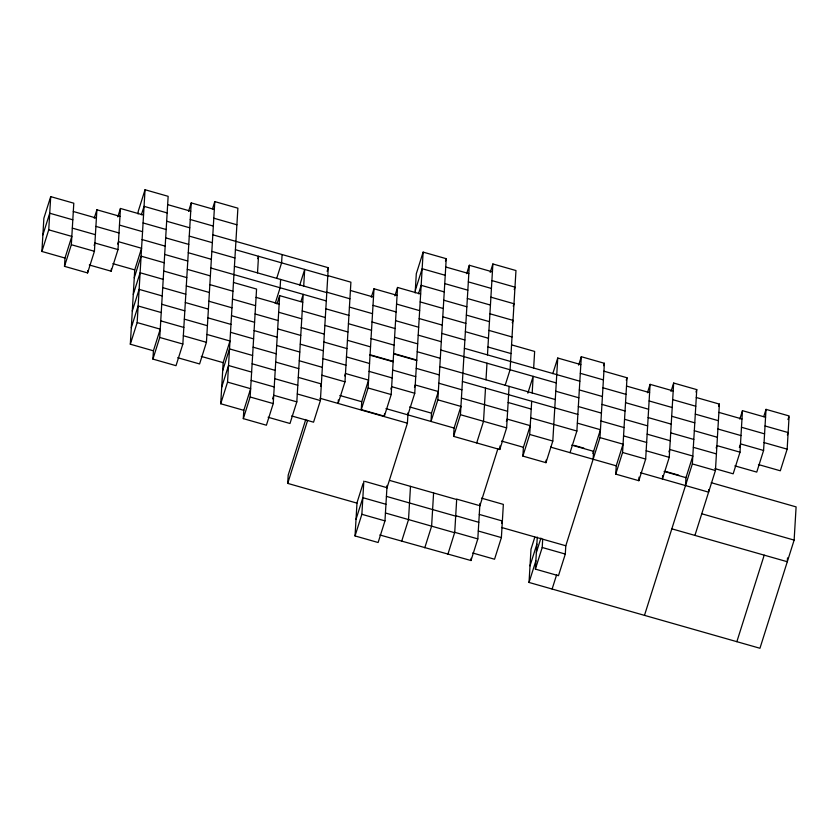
<?xml version="1.0" encoding="UTF-8"?>
<svg xmlns="http://www.w3.org/2000/svg" width="838" height="838" viewBox="0 0 838 838"><rect width="100%" height="100%" fill="white"/><g stroke="black" fill="none" stroke-linecap="round" stroke-linejoin="round"><path stroke-width="1.26" d="M64.495 266.348L64.987 258.041L41.9 251.463L43.869 218.257L50.709 196.626L73.796 203.205L71.335 244.717L64.495 266.348L87.592 272.926L94.422 251.295L96.894 209.783L119.981 216.361M41.9 251.463L48.74 229.832L50.709 196.626M87.592 272.926L87.728 270.559M89.299 264.976L111.171 271.208L111.307 268.956M111.171 271.208L118.011 249.577L120.452 208.473L143.549 215.062M214.319 209.479L191.232 202.901L182.852 344.041L176.011 365.682L152.914 359.093L153.417 350.797L130.319 344.209L134.74 269.899L141.57 248.268L118.483 241.69L117.718 244.088M138.061 213.92L138.218 211.365L145.047 189.734L168.145 196.322L159.754 337.463L152.914 359.093M130.319 344.209L137.16 322.578L145.047 189.734M177.719 357.721L199.591 363.954L206.431 342.323L214.79 201.591L237.887 208.18L227.548 382.118L220.719 403.748L243.806 410.327L243.313 418.633L266.4 425.212L273.24 403.581L279.651 295.646L302.748 302.225M220.719 403.748L223.159 362.655L229.989 341.014L206.902 334.435M243.313 418.633L250.143 397.003L256.564 289.068L233.467 282.479M257.517 272.874L258.513 256.271L257.748 258.67M280.615 279.452L280.122 287.759L275.189 303.387M282.092 254.553L281.599 262.849L276.666 278.478M356.988 503.135L287.706 483.39L288.199 475.094L305.776 419.461M268.108 417.261L289.99 423.494L296.82 401.863L303.209 294.337L300.936 301.554M303.702 286.041L304.697 269.438L299.753 285.056M291.676 415.952L313.548 422.184L320.388 400.554L328.276 267.71L212.821 234.808M338.353 399.883L338.143 403.445L344.984 381.814L350.902 282.186L327.805 275.597M420.645 294.033L397.547 287.455L391.189 394.562L384.349 416.193L361.262 409.614L361.733 401.727L368.563 380.096L345.476 373.507L344.711 375.916M387.072 485.422L384.967 520.88L378.127 542.511L355.04 535.932L357.009 502.727L363.084 483.495M361.262 409.614L368.102 387.984L373.989 288.764L397.086 295.343M355.04 535.932L361.869 514.302L363.839 481.085M384.349 416.193L384.485 413.941M386.915 488.083L407.415 423.19L408.033 412.809M415.156 292.902L416.297 273.743L423.138 252.112L446.225 258.691L437.845 399.841L431.004 421.472L431.497 413.165L438.337 391.535L415.239 384.956L414.485 387.355M407.917 414.883L414.747 393.252L423.138 252.112M410.494 486.365L408.525 519.581L401.685 541.212M433.592 492.943L431.612 526.159L424.782 547.79M509.085 386.37L506.623 427.883L499.783 449.514L453.599 436.357L454.091 428.05L460.931 406.42L437.845 399.841M379.813 534.969L470.987 560.538L477.817 538.907L479.933 503.439M453.599 436.357L460.439 414.716L469.322 265.269L492.409 271.858M470.987 560.538L471.124 558.286M485.506 388.088L483.526 421.305L476.696 442.935M485.998 379.792L486.983 363.179M487.475 354.883L492.88 263.97L515.967 270.548L510.08 369.768L505.136 385.386M499.783 449.514L499.993 445.963M472.674 552.996L494.546 559.229L501.386 537.598L503.355 504.392L481.483 498.149M580.828 364.603L557.741 358.025L552.808 441.05L545.967 462.681L522.881 456.102L523.404 447.293L530.234 425.662L507.147 419.084L506.382 421.483M522.881 456.102L529.71 434.461L531.69 401.255M532.182 392.949L533.167 376.346L527.846 393.169M533.659 368.039L534.644 351.436L511.557 344.858M711.221 482.698L796.1 506.896L794.131 540.101L759.951 648.266L529.029 582.452L530.999 549.236L534.801 537.221M578.639 365.127L581.3 356.716L604.387 363.294L599.977 437.604L565.797 545.768L565.304 554.065L558.464 575.696L535.377 569.117L537.273 537.095M545.967 462.681L546.125 460.125M535.377 569.117L542.207 547.486L542.699 539.18M570.05 452.656L576.879 431.025L581.3 356.716M593.136 459.234L593.629 450.938L592.854 453.41M673.197 390.927L650.099 384.349L645.669 459.067L638.828 480.698L615.741 474.119L616.234 465.823L623.063 444.182L599.977 437.604M615.741 474.119L622.571 452.489L627.013 377.76L603.926 371.182M638.828 480.698L639.038 477.147M662.617 475.596L662.418 478.98L669.248 457.349L673.668 383.039L696.755 389.618L692.345 463.927L644.485 615.354M685.505 485.558L685.997 477.262M708.749 489.591L708.592 492.147L640.536 472.747M694.922 535.409L715.432 470.516L719.381 404.094L696.284 397.505M714.94 468.62L733.166 473.816L740.006 452.185L742.468 410.672L765.565 417.251M734.874 465.865L756.756 472.098L763.586 450.467L766.026 409.363L789.124 415.952L787.154 449.158L780.314 470.788L758.432 464.556M787.521 557.899L787.291 561.732L671.835 528.83M42.885 234.86L49.725 213.229L72.812 219.807M64.987 258.041L71.827 236.41L48.74 229.832M94.233 218.194L96.894 209.783M94.16 245.398L94.924 242.999L118.011 249.577M117.791 216.895L120.452 208.473M141.402 214.758L144.063 206.347L167.15 212.925M134.269 277.787L141.098 256.156L164.196 262.744M133.284 294.4L140.114 272.759L163.211 279.347M132.289 311.003L139.129 289.372L162.226 295.95M131.304 327.606L138.144 305.975L161.231 312.553M188.571 211.312L191.232 202.901M153.417 350.797L160.247 329.156L137.16 322.578M212.517 208.809L214.79 201.591M222.688 370.543L229.518 348.901L252.615 355.49M221.703 387.146L228.533 365.515L251.63 372.093M276.99 304.058L279.651 295.646M243.806 410.327L250.646 388.696L227.548 382.118M272.591 398.888L273.356 396.479M327.134 271.313L328.276 267.71M287.706 483.39L307.63 420.351M320.608 386.349L321.373 383.951L298.276 377.372M371.328 297.176L373.989 288.764M394.897 295.866L397.547 287.455M415.313 290.346L422.153 268.715L445.24 275.293M418.508 293.729L421.158 285.318L444.255 291.907M390.896 389.073L391.66 386.674L414.747 393.252M356.024 519.33L362.854 497.699L385.951 504.277M445.47 261.1L446.225 258.691M466.661 273.68L469.322 265.269M490.22 272.381L492.88 263.97M514.228 289.56L514.982 287.151L491.896 280.573M513.233 306.163L513.998 303.754L490.9 297.176M512.248 322.766L513.013 320.367L489.916 313.779M447.869 554.368L454.73 532.319L477.817 538.907M479.765 506.11L497.908 448.697M501.606 523.394L502.371 520.995L479.273 514.417M552.797 373.643L557.741 358.025M530.014 565.839L536.854 544.208M536.362 552.514L540.919 538.09M529.029 582.452L535.87 560.821M603.632 365.703L604.387 363.294M552.116 589.03L556.683 574.606M626.258 380.169L627.013 377.76M647.449 392.76L650.099 384.349M671.008 391.451L673.668 383.039M668.954 451.86L669.719 449.461L692.806 456.04L685.976 477.67L664.094 471.438M696.001 392.027L696.755 389.618M718.616 406.493L719.381 404.094M716.155 448.005L716.909 445.607L740.006 452.185M739.807 419.084L742.468 410.672M739.357 447.492L740.122 445.083M763.753 416.58L766.026 409.363M787.982 419.555L788.747 417.146M787.374 434.953L788.139 432.555L765.042 425.976M736.853 641.678L764.204 555.154M445.732 266.997L468.83 273.576M468.327 281.882L491.424 288.461M167.642 204.619L190.739 211.207M444.748 283.6L467.834 290.178M213.805 218.194L236.892 224.783M190.247 219.504L213.334 226.082M467.342 298.485L490.44 305.063M166.657 221.222L189.755 227.81M443.763 300.203L466.85 306.781M143.078 222.95L166.165 229.528M189.262 236.107L212.349 242.695M420.173 301.921L443.271 308.51M466.357 315.088L489.455 321.666M235.415 249.693L327.784 276.016M73.304 211.501L96.401 218.09M165.673 237.835L188.77 244.413M350.41 290.482L373.497 297.061M442.778 316.806L465.865 323.395M119.467 225.087L142.554 231.665M211.836 251.41L234.923 257.989M396.563 304.058L419.66 310.647M488.931 330.392L512.028 336.97M95.909 226.386L118.996 232.974M142.093 239.553L165.18 246.131M188.267 252.72L211.365 259.298M326.82 292.2L349.917 298.789M373.004 305.367L396.102 311.946M419.189 318.534L442.275 325.113M465.373 331.691L488.46 338.28M234.431 266.295L326.799 292.619M72.319 228.114L95.417 234.692M164.688 254.438L187.775 261.016M349.425 307.085L372.512 313.674M441.783 333.419L464.881 339.998M626.52 386.067L649.607 392.645M718.889 412.39L741.976 418.979M210.851 268.013L326.307 300.926M395.578 320.671L418.675 327.249M487.946 346.995L511.033 353.573M580.315 373.319L603.402 379.897M672.673 399.642L695.77 406.231M187.283 269.323L210.38 275.901M325.835 308.813L348.922 315.392M372.02 321.97L395.107 328.559M418.204 335.137L441.291 341.715M464.388 348.304L579.844 381.206M602.931 387.785L626.028 394.373M649.115 400.952L672.212 407.53M695.299 414.119L718.396 420.697M741.483 427.275L764.581 433.864M71.335 244.717L94.422 251.295M163.703 271.041L186.79 277.619M256.072 297.364L279.159 303.953M348.43 323.698L371.527 330.277M440.798 350.022L556.254 382.924M625.536 402.669L648.622 409.258M717.904 429.004L740.991 435.582M209.856 284.616L232.954 291.205M302.225 310.95L325.322 317.529M394.593 337.274L417.68 343.852M579.32 389.921L602.417 396.51M671.688 416.256L694.786 422.834M764.057 442.579L787.154 449.158M112.858 263.666L134.74 269.899M186.298 285.926L209.395 292.504M232.482 299.093L255.569 305.671M278.666 312.249L301.753 318.838M324.851 325.416L347.938 331.995M371.035 338.583L394.122 345.162M417.219 351.74L440.306 358.318M555.762 391.231L578.859 397.809M601.946 404.398L625.043 410.976M648.13 417.554L671.228 424.143M694.314 430.722L717.401 437.3M740.499 443.878L763.586 450.467M162.719 287.644L185.806 294.232M255.077 313.978L278.174 320.556M347.445 340.301L370.543 346.88M393.63 353.458L416.727 360.047M439.814 366.625L555.269 399.537M624.551 419.283L647.638 425.861M208.872 301.23L231.969 307.808M301.24 327.553L324.327 334.132M393.609 353.877L416.696 360.455M578.335 406.535L601.433 413.113M670.704 432.858L693.801 439.437M370.071 354.767L393.158 361.346M185.313 302.528L208.4 309.117M231.498 315.696L254.584 322.274M277.682 328.863L300.769 335.441M323.866 342.019L346.953 348.598M370.05 355.186L393.137 361.765M416.224 368.343L439.322 374.932M462.408 381.51L577.874 414.422M600.961 421.001L624.048 427.579M647.145 434.157L670.232 440.746M693.33 447.324L716.417 453.903M508.132 402.481L531.219 409.059M161.724 304.257L184.821 310.835M254.092 330.581L277.189 337.159M346.461 356.904L369.548 363.483M392.645 370.071L415.732 376.65M438.829 383.228L461.916 389.817M623.556 435.886L646.653 442.464M207.887 317.832L230.974 324.411M300.255 344.156L323.342 350.734M577.351 423.138L600.448 429.716L593.608 451.347L571.736 445.114M369.087 371.37L392.174 377.959M184.329 319.142L207.415 325.72M230.513 332.298L253.6 338.877M276.697 345.466L299.784 352.044M322.871 358.622L345.968 365.211M461.424 398.113L507.608 411.28M530.705 417.858L576.879 431.025M646.161 450.771L669.248 457.349M692.345 463.927L715.432 470.516M160.739 320.86L183.836 327.438M253.107 347.183L276.194 353.762M622.571 452.489L645.669 459.067M299.271 360.759L322.358 367.348M574.187 445.387L583.908 448.162M665.341 471.375L678.707 475.177M368.102 387.984L391.189 394.562M183.344 335.745L206.431 342.323M275.702 362.068L298.799 368.647M321.886 375.235L344.984 381.814M460.439 414.716L506.623 427.883M529.71 434.461L552.808 441.05M409.625 406.933L431.497 413.165M550.597 447.115L616.234 465.823M159.754 337.463L182.852 344.041M252.123 363.786L275.21 370.375M501.522 441.06L523.404 447.293M339.851 395.494L361.733 401.727M385.972 408.63L454.091 428.05M201.277 356.412L223.159 362.655M274.717 378.671L297.815 385.26M319.917 398.249L407.415 423.19M251.138 380.4L274.225 386.978M297.291 393.975L320.388 400.554M701.762 513.778L794.131 540.101M273.733 395.285L296.82 401.863M250.143 397.003L273.24 403.581M478.582 505.345L456.7 499.113L454.709 532.738L385.428 512.992M389.838 480.478L456.679 499.532M365.064 481.431L386.936 487.674M501.512 527.448L565.797 545.768M455.715 515.716L478.812 522.304M386.412 496.389L455.694 516.135M542.207 547.486L565.304 554.065M478.289 531.02L501.386 537.598M361.869 514.302L384.967 520.88"/></g></svg>
